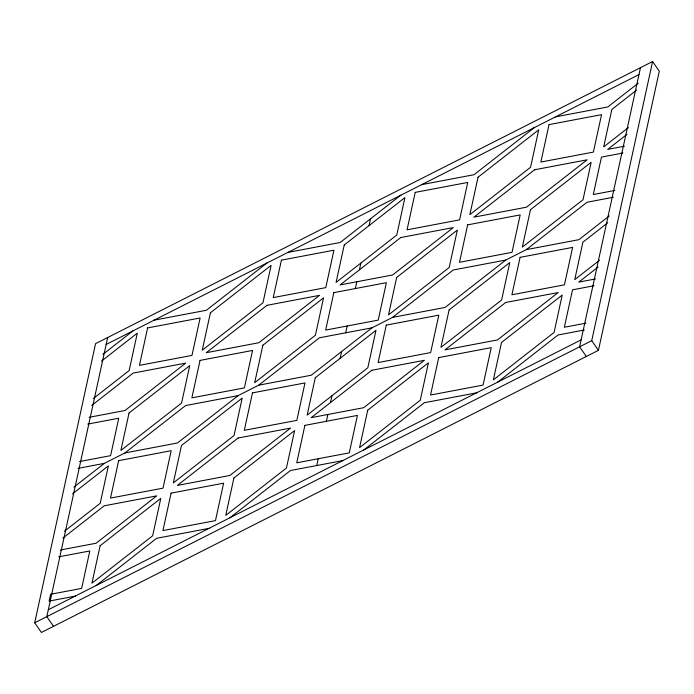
<?xml version="1.0" encoding="UTF-8"?>
<svg xmlns="http://www.w3.org/2000/svg" width="694" height="694" viewBox="0 0 694 694"><rect width="100%" height="100%" fill="white"/><g stroke="black" fill="none" stroke-linecap="round" stroke-linejoin="round"><path stroke-width="1.04" d="M34.7 622.796L95.564 343.66L652.586 61.54L659.3 71.204L598.436 350.34L41.414 632.46L34.7 622.796L591.73 340.667L652.586 61.54M107.674 337.527L46.81 616.662L53.525 626.326M316.742 465.535L318.225 458.734M326.388 421.293L327.872 414.492M330.474 402.572L331.958 395.771M340.121 358.33L341.604 351.528M345.681 332.808L347.165 325.998M355.328 288.565L356.811 281.755M359.414 269.845L360.897 263.035M369.061 225.602L370.544 218.792M640.475 67.674L579.62 346.8L586.326 356.473M102.929 354.339L133.274 330.648M101.445 361.149L137.308 333.146L129.145 370.579L93.282 398.582M267.077 262.87L206.387 310.261L153.86 320.22M91.799 405.391L133.179 373.077L185.706 363.127L125.015 410.51L89.196 417.302M400.889 195.101L340.199 242.492L287.663 252.443M73.989 487.067L104.334 463.375L124.92 452.948L185.61 405.556L238.137 395.606L258.723 385.179L319.422 337.787L371.949 327.828L392.535 317.401L453.225 270.009L505.753 260.059L526.338 249.632L587.037 202.24L613.296 197.261M534.692 127.332L474.002 174.723L421.475 184.673M72.506 493.876L108.368 465.874L100.205 503.306L64.342 531.309M238.137 395.606L177.447 442.989L124.92 452.948M638.159 83.254L607.814 106.945L555.278 116.904M62.859 538.119L104.239 505.805L156.766 495.854L96.076 543.246L60.257 550.03M636.676 90.055L611.848 109.444L603.685 146.885L628.512 127.496M371.949 327.828L311.259 375.22L258.723 385.179M627.029 134.306L607.718 149.383L624.427 146.217M505.753 260.059L445.062 307.451L392.535 317.401M95.98 585.675L156.671 538.284L209.198 528.334M609.219 215.981L578.874 239.682L526.338 249.632M229.783 517.906L290.482 470.515L343.01 460.564M607.736 222.791L582.908 242.18L574.745 279.613L599.573 260.224M363.595 450.137L424.286 402.746L476.813 392.787M598.089 267.034L578.779 282.111L595.487 278.945M497.398 382.359L558.097 334.968L584.357 329.997M106.156 344.467L638.966 74.605M48.32 609.731L581.13 339.869M622.943 153.018L601.455 157.096L593.292 194.528L614.78 190.46M594.003 285.755L572.515 289.823L564.352 327.256L585.84 323.187M87.713 424.103L118.752 418.222L110.598 455.663L79.55 461.545M78.066 468.355L104.334 463.375M58.773 556.84L89.812 550.958L81.658 588.391L50.61 594.272L49.127 601.082L75.394 596.103M591.73 340.667L598.436 350.34M100.11 545.744L91.946 583.177L152.637 535.785L160.8 498.353L100.11 545.744M118.657 460.66L110.502 498.092L163.029 488.142L171.192 450.701L118.657 460.66M129.049 413.008L120.886 450.449L181.576 403.058L189.74 365.625L129.049 413.008M147.596 327.932L139.442 365.365L191.969 355.415L200.132 317.973L147.596 327.932M171.097 493.139L162.934 530.572L215.461 520.621L223.624 483.18L171.097 493.139M181.481 445.487L173.318 482.929L234.017 435.537L242.171 398.104L181.481 445.487M200.037 360.412L191.874 397.844L244.401 387.894L252.564 350.453L200.037 360.412M210.421 312.76L202.258 350.201L262.957 302.81L271.111 265.368L210.421 312.76M233.913 477.966L225.758 515.408L286.449 468.016L294.612 430.584L233.913 477.966M252.469 392.891L244.305 430.323L296.832 420.373L304.996 382.932L252.469 392.891M262.853 345.239L254.698 382.68L315.388 335.289L323.551 297.847L262.853 345.239M281.408 260.155L273.245 297.596L325.772 287.637L333.935 250.204L281.408 260.155M304.9 425.37L296.737 462.803L349.273 452.852L357.427 415.411L304.9 425.37M315.293 377.718L307.13 415.159L367.82 367.768L375.983 330.327L315.293 377.718M333.84 292.634L325.677 330.075L378.213 320.116L386.367 282.684L333.84 292.634M344.233 244.991L336.07 282.423L396.76 235.032L404.923 197.599L344.233 244.991M367.725 410.197L359.561 447.639L420.252 400.247L428.415 362.806L367.725 410.197M386.272 325.113L378.117 362.554L430.644 352.595L438.808 315.163L386.272 325.113M396.664 277.47L388.501 314.903L449.191 267.511L457.355 230.078L396.664 277.47M415.212 192.385L407.057 229.818L459.584 219.868L467.747 182.435L415.212 192.385M438.712 357.592L430.549 395.033L483.076 385.075L491.239 347.642L438.712 357.592M449.096 309.949L440.933 347.382L501.623 299.99L509.786 262.558L449.096 309.949M467.652 224.865L459.489 262.297L512.016 252.347L520.179 214.914L467.652 224.865M478.036 177.222L469.873 214.654L530.563 167.263L538.726 129.83L478.036 177.222M501.528 342.428L493.373 379.861L554.064 332.469L562.227 295.037L501.528 342.428M520.084 257.344L511.92 294.776L564.448 284.826L572.611 247.394L520.084 257.344M530.468 209.701L522.313 247.133L583.003 199.742L591.167 162.309L530.468 209.701M549.023 124.616L540.86 162.049L593.387 152.099L601.551 114.657L549.023 124.616M266.982 305.308L206.292 352.699L258.827 342.741L319.518 295.349L266.982 305.308M400.794 237.53L340.103 284.922L392.631 274.971L453.321 227.58L400.794 237.53M534.597 169.761L473.907 217.153L526.442 207.202L587.133 159.811L534.597 169.761M238.042 438.035L177.352 485.427L229.888 475.468L290.578 428.085L238.042 438.035M371.854 370.266L311.164 417.658L363.691 407.699L424.381 360.307L371.854 370.266M505.657 302.489L444.967 349.88L497.503 339.93L558.193 292.538L505.657 302.489"/></g></svg>
